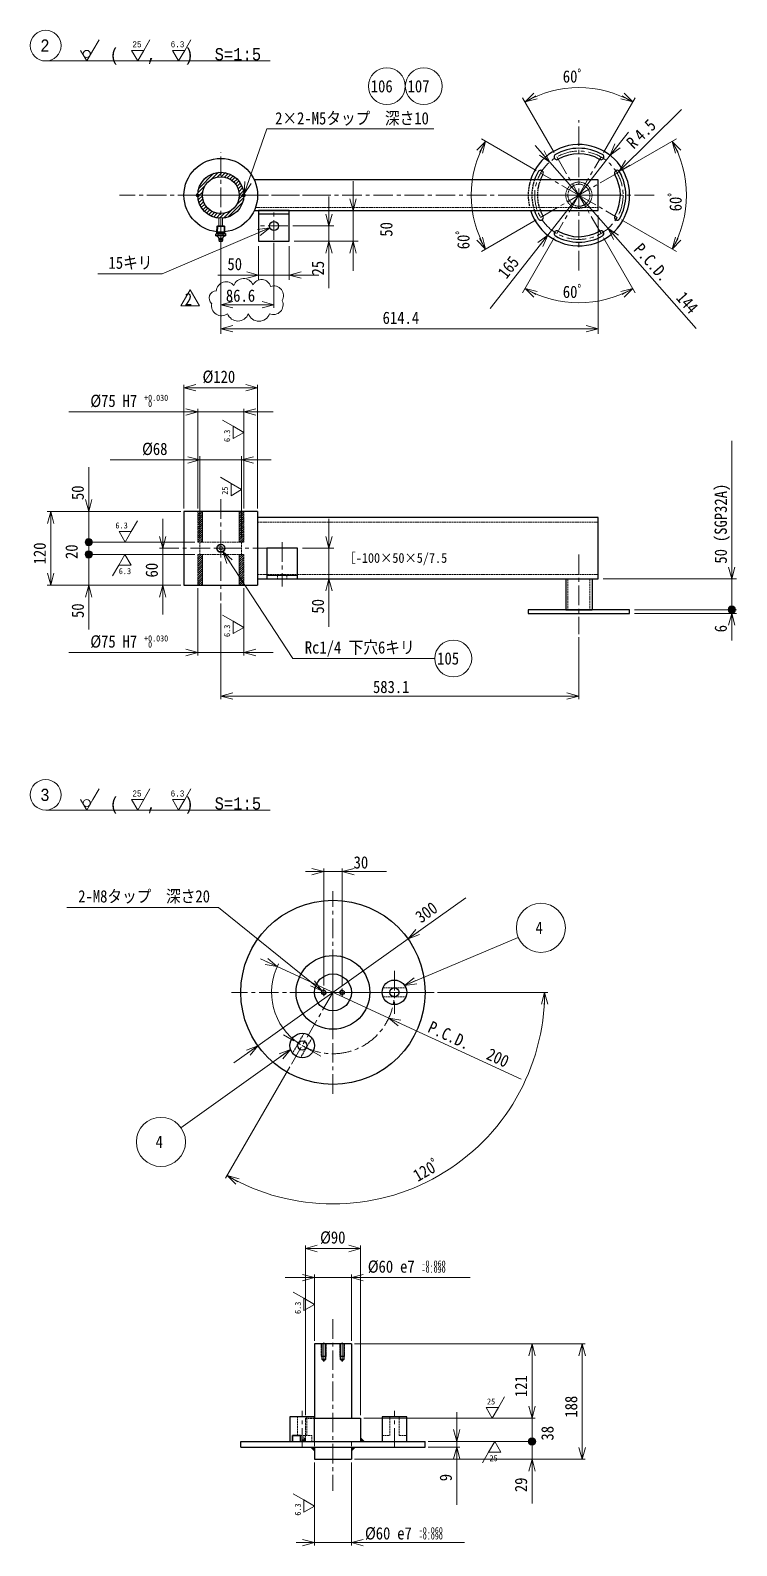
# Model space of a CAD drawing. Header units: millimetres. Extents: x 28 to 14464, y 24 to 7000.
# Drawn here: x 2061 to 3211, y 4533 to 7000 of the extents above; entities that cross this region are included whole.
import ezdxf

# ---------------------------------------------------------------- set-up
doc = ezdxf.new("R2010")
doc.units = ezdxf.units.MM
doc.linetypes.add('CENTER', pattern=[50.7, 31.8, -6.3, 6.3, -6.3])
doc.linetypes.add('DASHED', pattern=[4, 3, -1])
doc.layers.add('GR4_Layer1', color=7, linetype='Continuous')
doc.styles.add('FX_VECTOR', font='MONOTXT.SHX', dxfattribs={"bigfont": 'BIGFONT.SHX'})
doc.styles.add('ＭＳ 明朝', font='')
doc.styles.get('ＭＳ 明朝').set_extended_font_data('ＭＳ 明朝')
pattern_1 = [(-45, (0, 0), (0.58925565, 0.58925565), [])]
pattern_2 = [(45, (0, 0), (-0.58925565, 0.58925565), [])]
pattern_3 = [(45, (0, 0), (-1.76776695, 1.76776695), [])]

# ---------------------------------------------------------------- blocks, each defined once
blk = doc.blocks.new('BLKF026')
at = {"layer": 'GR4_Layer1', "color": 3, "linetype": 'Continuous', "lineweight": 25}
for p, q in [((3036.8, 6057), (2871.8, 6057)), ((2871.8, 6057), (2871.8, 6051)), ((2871.8, 6051), (3036.8, 6051)), ((3036.8, 6051), (3036.8, 6057))]:
    blk.add_line(p, q, dxfattribs=at)
blk = doc.blocks.new('BLKF027')
at = {"layer": 'GR4_Layer1', "color": 7, "linetype": 'CENTER', "lineweight": 13}
for p, q in [((2532.9, 5433.9), (2544.9, 5433.9)), ((2538.9, 5427.9), (2538.9, 5439.9))]:
    blk.add_line(p, q, dxfattribs=at)
at = {"layer": 'GR4_Layer1', "color": 3, "linetype": 'Continuous', "lineweight": 25}
blk.add_circle((2538.9, 5433.9), 3.2, dxfattribs=at)
at = {"layer": 'GR4_Layer1', "color": 7, "linetype": 'DASHED', "lineweight": 13}
blk.add_arc((2538.9, 5433.9), 4, 80, 350, dxfattribs=at)
blk = doc.blocks.new('BLKF028')
at = {"layer": 'GR4_Layer1', "color": 7, "linetype": 'CENTER', "lineweight": 13}
for p, q in [((2574.9, 5433.9), (2562.9, 5433.9)), ((2568.9, 5427.9), (2568.9, 5439.9))]:
    blk.add_line(p, q, dxfattribs=at)
at = {"layer": 'GR4_Layer1', "color": 3, "linetype": 'Continuous', "lineweight": 25}
blk.add_circle((2568.9, 5433.9), 3.2, dxfattribs=at)
at = {"layer": 'GR4_Layer1', "color": 7, "linetype": 'DASHED', "lineweight": 13}
blk.add_arc((2568.9, 5433.9), 4, 80, 350, dxfattribs=at)
blk = doc.blocks.new('BLKF029')
at = {"layer": 'GR4_Layer1', "color": 7, "linetype": 'DASHED', "lineweight": 13}
for p, q in [((2534.9, 4861.5), (2534.9, 4841.5)), ((2542.9, 4841.5), (2542.9, 4861.5)), ((2534.9, 4841.5), (2535.7, 4839.5)), ((2542.1, 4839.5), (2542.9, 4841.5))]:
    blk.add_line(p, q, dxfattribs=at)
at = {"layer": 'GR4_Layer1', "color": 3, "linetype": 'Continuous', "lineweight": 25}
for p, q in [((2535.7, 4861.5), (2535.7, 4836.5)), ((2542.1, 4836.5), (2542.1, 4861.5)), ((2534.9, 4841.5), (2542.9, 4841.5)), ((2535.7, 4836.5), (2538.9, 4834.5)), ((2535.7, 4836.5), (2542.1, 4836.5)), ((2538.9, 4834.5), (2542.1, 4836.5))]:
    blk.add_line(p, q, dxfattribs=at)
at = {"layer": 'GR4_Layer1', "color": 7, "linetype": 'CENTER', "lineweight": 13}
blk.add_line((2538.9, 4863.5), (2538.9, 4832.5), dxfattribs=at)
blk = doc.blocks.new('BLKF030')
at = {"layer": 'GR4_Layer1', "color": 7, "linetype": 'DASHED', "lineweight": 13}
for p, q in [((2564.9, 4861.5), (2564.9, 4841.5)), ((2572.9, 4841.5), (2572.9, 4861.5)), ((2564.9, 4841.5), (2565.7, 4839.5)), ((2572.1, 4839.5), (2572.9, 4841.5))]:
    blk.add_line(p, q, dxfattribs=at)
at = {"layer": 'GR4_Layer1', "color": 3, "linetype": 'Continuous', "lineweight": 25}
for p, q in [((2565.7, 4861.5), (2565.7, 4836.5)), ((2572.1, 4836.5), (2572.1, 4861.5)), ((2564.9, 4841.5), (2572.9, 4841.5)), ((2565.7, 4836.5), (2568.9, 4834.5)), ((2565.7, 4836.5), (2572.1, 4836.5)), ((2568.9, 4834.5), (2572.1, 4836.5))]:
    blk.add_line(p, q, dxfattribs=at)
at = {"layer": 'GR4_Layer1', "color": 7, "linetype": 'CENTER', "lineweight": 13}
blk.add_line((2568.9, 4863.5), (2568.9, 4832.5), dxfattribs=at)
blk = doc.blocks.new('BLKF031')
at = {"layer": 'GR4_Layer1', "color": 7, "linetype": 'CENTER', "lineweight": 13}
for p, q in [((2330, 6731.9), (2337.5, 6731.9)), ((2333.7, 6728.2), (2333.7, 6735.7))]:
    blk.add_line(p, q, dxfattribs=at)
at = {"layer": 'GR4_Layer1', "color": 3, "linetype": 'Continuous', "lineweight": 25}
blk.add_circle((2333.7, 6731.9), 2, dxfattribs=at)
at = {"layer": 'GR4_Layer1', "color": 7, "linetype": 'DASHED', "lineweight": 13}
blk.add_arc((2333.7, 6731.9), 2.5, 80, 350, dxfattribs=at)
blk = doc.blocks.new('BLKF032')
at = {"layer": 'GR4_Layer1', "color": 7, "linetype": 'CENTER', "lineweight": 13}
for p, q in [((2405, 6731.9), (2412.5, 6731.9)), ((2408.7, 6728.2), (2408.7, 6735.7))]:
    blk.add_line(p, q, dxfattribs=at)
at = {"layer": 'GR4_Layer1', "color": 3, "linetype": 'Continuous', "lineweight": 25}
blk.add_circle((2408.7, 6731.9), 2, dxfattribs=at)
at = {"layer": 'GR4_Layer1', "color": 7, "linetype": 'DASHED', "lineweight": 13}
blk.add_arc((2408.7, 6731.9), 2.5, 80, 350, dxfattribs=at)
blk = doc.blocks.new('FXTIP_ARROW_S')
at = {"color": 0, "linetype": 'Continuous', "lineweight": -2}
for q in [(-1, 0), (-0.97, 0.26), (-0.97, -0.26)]:
    blk.add_line((0, 0), q, dxfattribs=at)
blk = doc.blocks.new('BLKF055')
at = {"layer": 'GR4_Layer1', "color": 3, "linetype": 'Continuous', "lineweight": 25}
for p, q in [((2375.2, 6668.3), (2375.5, 6668.6)), ((2375.5, 6668.6), (2375.8, 6668.8)), ((2375.8, 6668.8), (2376.1, 6669)), ((2376.1, 6669), (2376.3, 6669.2)), ((2376.3, 6669.2), (2376.5, 6669.3)), ((2376.5, 6669.3), (2376.8, 6669.4)), ((2376.8, 6669.4), (2377, 6669.4)), ((2377, 6669.4), (2377.2, 6669.4)), ((2377.2, 6669.4), (2377.4, 6669.4)), ((2377.4, 6669.4), (2377.7, 6669.4)), ((2377.7, 6669.4), (2377.9, 6669.3)), ((2377.9, 6669.3), (2378.1, 6669.2)), ((2378.1, 6669.2), (2378.3, 6669.1)), ((2378.3, 6669.1), (2378.6, 6669)), ((2378.6, 6669), (2378.8, 6668.8)), ((2378.8, 6668.8), (2379.1, 6668.6)), ((2379.1, 6668.6), (2379.3, 6668.3))]:
    blk.add_line(p, q, dxfattribs=at)
blk = doc.blocks.new('BLKF056')
at = {"layer": 'GR4_Layer1', "color": 3, "linetype": 'Continuous', "lineweight": 25}
for p, q in [((2363.1, 6668.3), (2363.4, 6668.6)), ((2363.4, 6668.6), (2363.7, 6668.8)), ((2363.7, 6668.8), (2364, 6669)), ((2364, 6669), (2364.2, 6669.2)), ((2364.2, 6669.2), (2364.4, 6669.3)), ((2364.4, 6669.3), (2364.7, 6669.4)), ((2364.7, 6669.4), (2364.9, 6669.4)), ((2364.9, 6669.4), (2365.1, 6669.4)), ((2365.1, 6669.4), (2365.3, 6669.4)), ((2365.3, 6669.4), (2365.5, 6669.4)), ((2365.5, 6669.4), (2365.8, 6669.3)), ((2365.8, 6669.3), (2366, 6669.2)), ((2366, 6669.2), (2366.2, 6669.1)), ((2366.2, 6669.1), (2366.4, 6669)), ((2366.4, 6669), (2366.7, 6668.8)), ((2366.7, 6668.8), (2366.9, 6668.6)), ((2366.9, 6668.6), (2367.2, 6668.3))]:
    blk.add_line(p, q, dxfattribs=at)
blk = doc.blocks.new('BLKF057')
at = {"layer": 'GR4_Layer1', "color": 3, "linetype": 'Continuous', "lineweight": 25}
for p, q in [((2367.2, 6668.3), (2367.6, 6668.6)), ((2367.6, 6668.6), (2368.1, 6668.8)), ((2368.1, 6668.8), (2368.6, 6669)), ((2368.6, 6669), (2369.1, 6669.1)), ((2369.1, 6669.1), (2369.7, 6669.3)), ((2369.7, 6669.3), (2370.2, 6669.4)), ((2370.2, 6669.4), (2370.8, 6669.4)), ((2370.8, 6669.4), (2371.4, 6669.4)), ((2371.4, 6669.4), (2371.9, 6669.4)), ((2371.9, 6669.4), (2372.5, 6669.3)), ((2372.5, 6669.3), (2373.1, 6669.2)), ((2373.1, 6669.2), (2373.7, 6669)), ((2373.7, 6669), (2374.2, 6668.8)), ((2374.2, 6668.8), (2374.7, 6668.6)), ((2374.7, 6668.6), (2375.2, 6668.3))]:
    blk.add_line(p, q, dxfattribs=at)
blk = doc.blocks.new('BLKF058')
at = {"layer": 'GR4_Layer1', "color": 3, "linetype": 'Continuous', "lineweight": 25}
for p, q in [((2375.8, 6665.8), (2375.2, 6665.9)), ((2376.3, 6665.8), (2375.8, 6665.8)), ((2376.8, 6665.7), (2376.3, 6665.8)), ((2377.3, 6665.7), (2376.8, 6665.7)), ((2377.8, 6665.7), (2377.3, 6665.7)), ((2378.3, 6665.8), (2377.8, 6665.7)), ((2378.8, 6665.8), (2378.3, 6665.8)), ((2379.3, 6665.9), (2378.8, 6665.8))]:
    blk.add_line(p, q, dxfattribs=at)
blk = doc.blocks.new('BLKF059')
at = {"layer": 'GR4_Layer1', "color": 3, "linetype": 'Continuous', "lineweight": 25}
for p, q in [((2368.2, 6665.8), (2367.2, 6665.9)), ((2369.2, 6665.8), (2368.2, 6665.8)), ((2370.2, 6665.7), (2369.2, 6665.8)), ((2371.2, 6665.7), (2370.2, 6665.7)), ((2372.2, 6665.7), (2371.2, 6665.7)), ((2373.2, 6665.8), (2372.2, 6665.7)), ((2374.2, 6665.8), (2373.2, 6665.8)), ((2375.2, 6665.9), (2374.2, 6665.8))]:
    blk.add_line(p, q, dxfattribs=at)
blk = doc.blocks.new('BLKF060')
at = {"layer": 'GR4_Layer1', "color": 3, "linetype": 'Continuous', "lineweight": 25}
for p, q in [((2363.6, 6665.8), (2363.1, 6665.9)), ((2364.1, 6665.8), (2363.6, 6665.8)), ((2364.6, 6665.7), (2364.1, 6665.8)), ((2365.1, 6665.7), (2364.6, 6665.7)), ((2365.7, 6665.7), (2365.1, 6665.7)), ((2366.2, 6665.8), (2365.7, 6665.7)), ((2366.7, 6665.8), (2366.2, 6665.8)), ((2367.2, 6665.9), (2366.7, 6665.8))]:
    blk.add_line(p, q, dxfattribs=at)
blk = doc.blocks.new('BLKF054')
at = {"layer": 'GR4_Layer1', "color": 3, "linetype": 'Continuous', "lineweight": 25}
for p, q in [((2364.4, 6669.7), (2363.1, 6668.3)), ((2363.1, 6665.9), (2363.1, 6668.3)), ((2364.8, 6680.8), (2364.4, 6669.7)), ((2365.3, 6670.7), (2364.4, 6669.7)), ((2378, 6669.7), (2364.4, 6669.7)), ((2377.9, 6670.7), (2364.5, 6670.7)), ((2365.7, 6681.7), (2364.8, 6680.8)), ((2377.6, 6680.8), (2364.8, 6680.8)), ((2365.7, 6681.7), (2365.3, 6670.7)), ((2376.7, 6681.7), (2365.7, 6681.7)), ((2367.2, 6665.9), (2367.2, 6668.3)), ((2375.2, 6665.9), (2375.2, 6668.3)), ((2377.6, 6680.8), (2376.7, 6681.7)), ((2376.7, 6681.7), (2377.1, 6670.7)), ((2377.1, 6670.7), (2378, 6669.7)), ((2378, 6669.7), (2377.6, 6680.8)), ((2379.3, 6668.3), (2378, 6669.7)), ((2379.3, 6665.9), (2379.3, 6668.3)), ((2374.5, 6660.9), (2367.9, 6660.9)), ((2367.9, 6660.9), (2367.9, 6659.4)), ((2367.9, 6659.4), (2368.8, 6656.7)), ((2374.5, 6659.4), (2367.9, 6659.4)), ((2374.2, 6661.2), (2368.2, 6661.2)), ((2373.6, 6656.7), (2368.8, 6656.7)), ((2373.6, 6656.7), (2374.5, 6659.4)), ((2374.5, 6659.4), (2374.5, 6660.9))]:
    blk.add_line(p, q, dxfattribs=at)
at = {"layer": 'GR4_Layer1', "color": 7, "linetype": 'CENTER', "lineweight": 13}
blk.add_line((2371.2, 6655.6), (2371.2, 6682.3), dxfattribs=at)
at = {"layer": 'GR4_Layer1', "color": 3, "linetype": 'Continuous', "lineweight": 25}
for centre, radius, start, end in [((2362.5, 6659.9), 6, 11.756, 84.3449), ((2379.9, 6659.9), 6, 97.268, 168.244), ((2379.9, 6659.9), 6, 95.6563, 96.7496), ((2368.2, 6660.9), 0.3, 90, 180), ((2371.2, 6656.7), 0.4, 180, 0), ((2374.2, 6660.9), 0.3, 0, 90)]:
    blk.add_arc(centre, radius, start, end, dxfattribs=at)
for name in ['BLKF056', 'BLKF060', 'BLKF057', 'BLKF059', 'BLKF055', 'BLKF058']:
    blk.add_blockref(name, (0, 0), dxfattribs=at)
blk = doc.blocks.new('BLKF061')
at = {"layer": 'GR4_Layer1', "color": 7, "linetype": 'Continuous', "lineweight": 13}
for p, q in [((2364.8, 6681.7), (2364.5, 6671.9)), ((2377.6, 6681.7), (2364.8, 6681.7)), ((2377.9, 6671.9), (2377.6, 6681.7))]:
    blk.add_line(p, q, dxfattribs=at)
at = {"layer": 'GR4_Layer1', "color": 3, "linetype": 'Continuous', "lineweight": 25}
blk.add_line((2364.5, 6671.9), (2377.9, 6671.9), dxfattribs=at)
at = {"layer": 'GR4_Layer1', "color": 7, "linetype": 'DASHED', "lineweight": 13}
for p, q in [((2365.7, 6681.7), (2365.4, 6671.9)), ((2376.7, 6681.7), (2377, 6671.9))]:
    blk.add_line(p, q, dxfattribs=at)
at = {"layer": 'GR4_Layer1', "color": 7, "linetype": 'CENTER', "lineweight": 13}
blk.add_line((2371.2, 6684.9), (2371.2, 6668.7), dxfattribs=at)
blk = doc.blocks.new('BLKF062')
at = {"layer": 'GR4_Layer1', "color": 7, "linetype": 'CENTER', "lineweight": 13}
for p, q in [((2361.3, 6157), (2381.1, 6157)), ((2371.2, 6147.1), (2371.2, 6166.9))]:
    blk.add_line(p, q, dxfattribs=at)
at = {"layer": 'GR4_Layer1', "color": 3, "linetype": 'Continuous', "lineweight": 25}
blk.add_circle((2371.2, 6157), 6.58, dxfattribs=at)
at = {"layer": 'GR4_Layer1', "color": 7, "linetype": 'DASHED', "lineweight": 13}
blk.add_arc((2371.2, 6157), 5.72, 80, 350, dxfattribs=at)
blk = doc.blocks.new('BLKF063')
at = {"layer": 'GR4_Layer1', "color": 7, "linetype": 'CENTER', "lineweight": 13}
for p, q in [((2653.9, 5468.9), (2653.9, 5398.9)), ((2688.9, 5433.9), (2618.9, 5433.9))]:
    blk.add_line(p, q, dxfattribs=at)
at = {"layer": 'GR4_Layer1', "color": 7, "linetype": 'DASHED', "lineweight": 13}
for p, q in [((2635.4, 5441.4), (2672.5, 5441.4)), ((2635.4, 5426.4), (2672.5, 5426.4))]:
    blk.add_line(p, q, dxfattribs=at)
at = {"layer": 'GR4_Layer1', "color": 3, "linetype": 'Continuous', "lineweight": 25}
for radius in [20, 7.5]:
    blk.add_circle((2653.9, 5433.9), radius, dxfattribs=at)
blk = doc.blocks.new('BLKF065')
at = {"layer": 'GR4_Layer1', "color": 3, "linetype": 'Continuous', "lineweight": 25}
for p, q in [((2446.2, 6157), (2446.2, 6107)), ((2496.2, 6157), (2446.2, 6157)), ((2496.2, 6107), (2496.2, 6157)), ((2446.2, 6113), (2496.2, 6113)), ((2446.2, 6107), (2496.2, 6107))]:
    blk.add_line(p, q, dxfattribs=at)
blk = doc.blocks.new('BLKF064')
at = {"layer": 'GR4_Layer1', "color": 7, "linetype": 'CENTER', "lineweight": 13}
blk.add_line((2471.2, 6167), (2471.2, 6095), dxfattribs=at)
at = {"layer": 'GR4_Layer1', "color": 7, "linetype": 'DASHED', "lineweight": 13}
for p, q in [((2463.7, 6113), (2463.7, 6107)), ((2478.7, 6113), (2478.7, 6107))]:
    blk.add_line(p, q, dxfattribs=at)
at = {"layer": 'GR4_Layer1', "color": 3, "linetype": 'Continuous', "lineweight": 25}
blk.add_blockref('BLKF065', (0, 0), dxfattribs=at)
blk = doc.blocks.new('BLKF067')
at = {"layer": 'GR4_Layer1', "color": 3, "linetype": 'Continuous', "lineweight": 25}
for p, q in [((2482.8, 6706.9), (2432.8, 6706.9)), ((2432.8, 6706.9), (2432.8, 6656.9)), ((2482.8, 6700.9), (2432.8, 6700.9)), ((2482.8, 6656.9), (2482.8, 6706.9)), ((2432.8, 6656.9), (2482.8, 6656.9))]:
    blk.add_line(p, q, dxfattribs=at)
blk = doc.blocks.new('BLKF066')
at = {"layer": 'GR4_Layer1', "color": 7, "linetype": 'CENTER', "lineweight": 13}
for p, q in [((2457.8, 6659.4), (2457.8, 6704.4)), ((2480.3, 6681.9), (2435.3, 6681.9))]:
    blk.add_line(p, q, dxfattribs=at)
at = {"layer": 'GR4_Layer1', "color": 3, "linetype": 'Continuous', "lineweight": 25}
blk.add_circle((2457.8, 6681.9), 7.5, dxfattribs=at)
blk.add_blockref('BLKF067', (0, 0), dxfattribs=at)
blk = doc.blocks.new('BLKF068')
at = {"layer": 'GR4_Layer1', "color": 3, "linetype": 'Continuous', "lineweight": 25}
for p, q in [((2673.9, 4742.5), (2633.9, 4742.5)), ((2633.9, 4742.5), (2633.9, 4702.5)), ((2673.9, 4702.5), (2673.9, 4742.5)), ((2633.9, 4702.5), (2673.9, 4702.5))]:
    blk.add_line(p, q, dxfattribs=at)
at = {"layer": 'GR4_Layer1', "color": 7, "linetype": 'DASHED', "lineweight": 13}
for p, q in [((2646.4, 4712.5), (2646.4, 4742.5)), ((2661.4, 4712.5), (2661.4, 4742.5)), ((2633.9, 4712.5), (2646.4, 4712.5)), ((2661.4, 4712.5), (2673.9, 4712.5))]:
    blk.add_line(p, q, dxfattribs=at)
at = {"layer": 'GR4_Layer1', "color": 7, "linetype": 'CENTER', "lineweight": 13}
blk.add_line((2653.9, 4692.5), (2653.9, 4752.5), dxfattribs=at)
blk = doc.blocks.new('BLKF069')
at = {"layer": 'GR4_Layer1', "color": 7, "linetype": 'CENTER', "lineweight": 13}
for p, q in [((2486.4, 5317), (2553.9, 5433.9)), ((2534.2, 5329.8), (2473.6, 5364.8))]:
    blk.add_line(p, q, dxfattribs=at)
at = {"layer": 'GR4_Layer1', "color": 7, "linetype": 'DASHED', "lineweight": 13}
for p, q in [((2506.7, 5367.1), (2488.1, 5335)), ((2519.7, 5359.6), (2501.1, 5327.5))]:
    blk.add_line(p, q, dxfattribs=at)
at = {"layer": 'GR4_Layer1', "color": 3, "linetype": 'Continuous', "lineweight": 25}
for radius in [20, 7.5]:
    blk.add_circle((2503.9, 5347.3), radius, dxfattribs=at)
blk = doc.blocks.new('BLKF070')
at = {"layer": 'GR4_Layer1', "color": 3, "linetype": 'Continuous', "lineweight": 25}
for p, q in [((2523.9, 4742.5), (2483.9, 4742.5)), ((2483.9, 4742.5), (2483.9, 4702.5)), ((2523.9, 4702.5), (2523.9, 4742.5)), ((2483.9, 4702.5), (2523.9, 4702.5))]:
    blk.add_line(p, q, dxfattribs=at)
at = {"layer": 'GR4_Layer1', "color": 7, "linetype": 'DASHED', "lineweight": 13}
for p, q in [((2496.4, 4712.5), (2496.4, 4742.5)), ((2511.4, 4712.5), (2511.4, 4742.5)), ((2501.1, 4712.5), (2519.7, 4712.5)), ((2506.7, 4702.5), (2506.7, 4712.5)), ((2519.7, 4702.5), (2519.7, 4712.5))]:
    blk.add_line(p, q, dxfattribs=at)
at = {"layer": 'GR4_Layer1', "color": 7, "linetype": 'CENTER', "lineweight": 13}
blk.add_line((2503.9, 4692.5), (2503.9, 4752.5), dxfattribs=at)
at = {"layer": 'GR4_Layer1', "color": 3, "linetype": 'Continuous', "lineweight": 35}
for p, q in [((2488.1, 4712.5), (2501.1, 4712.5)), ((2488.1, 4702.5), (2488.1, 4712.5)), ((2501.1, 4702.5), (2501.1, 4712.5))]:
    blk.add_line(p, q, dxfattribs=at)
blk = doc.blocks.new('FXTIP_ARROW_E')
at = {"color": 0, "linetype": 'Continuous', "lineweight": -2}
for q in [(-1, 0), (-0.97, 0.26), (-0.97, -0.26)]:
    blk.add_line((0, 0), q, dxfattribs=at)
blk = doc.blocks.new('FXTIP_BLACKDOT_S')
at = {"color": 0, "linetype": 'Continuous', "lineweight": -2}
blk.add_line((0, 0), (-1, 0), dxfattribs=at)
blk.add_lwpolyline([(-0.15, 0, 0.3, 0.3, 1), (0.15, 0, 0.3, 0.3, 1)], format="xyseb", close=True, dxfattribs=at)
blk.add_circle((0, 0), 0.3, dxfattribs=at)
blk = doc.blocks.new('FXTIP_BLACKDOT_E')
at = {"color": 0, "linetype": 'Continuous', "lineweight": -2}
blk.add_line((0, 0), (-1, 0), dxfattribs=at)
blk.add_lwpolyline([(-0.15, 0, 0.3, 0.3, 1), (0.15, 0, 0.3, 0.3, 1)], format="xyseb", close=True, dxfattribs=at)
blk.add_circle((0, 0), 0.3, dxfattribs=at)
blk = doc.blocks.new('BLKF071')
at = {"layer": 'GR4_Layer1', "color": 3, "linetype": 'Continuous', "lineweight": 25}
for centre, radius, start, end in [((3016.7, 6768), 4.5, 26.7941, 212.833), ((2954.3, 6731.9), 67.5, 330, 29.8113), ((2954.3, 6731.9), 76.5, 330, 30), ((3016.7, 6695.9), 4.5, 150, 330)]:
    blk.add_arc(centre, radius, start, end, dxfattribs=at)
blk = doc.blocks.new('BLKF072')
at = {"layer": 'GR4_Layer1', "color": 3, "linetype": 'Continuous', "lineweight": 25}
for centre, radius, start, end in [((2918.3, 6794.3), 4.5, 116.7941, 302.833), ((2954.3, 6731.9), 76.5, 60, 120), ((2954.3, 6731.9), 67.5, 60, 119.8113), ((2990.4, 6794.3), 4.5, 240, 60)]:
    blk.add_arc(centre, radius, start, end, dxfattribs=at)
blk = doc.blocks.new('BLKF073')
at = {"layer": 'GR4_Layer1', "color": 3, "linetype": 'Continuous', "lineweight": 25}
for centre, radius, start, end in [((2954.3, 6731.9), 76.5, 150, 160.9313), ((2892, 6768), 4.5, 327.167, 153.2059), ((2954.3, 6731.9), 67.5, 150.1887, 158.2692), ((2954.3, 6731.9), 76.5, 199.0687, 210), ((2892, 6695.9), 4.5, 210, 30), ((2954.3, 6731.9), 67.5, 201.7308, 210)]:
    blk.add_arc(centre, radius, start, end, dxfattribs=at)
at = {"layer": 'GR4_Layer1', "color": 7, "linetype": 'DASHED', "lineweight": 25}
for radius, start, end in [(76.5, 160.9313, 199.0687), (67.5, 158.2692, 201.7308)]:
    blk.add_arc((2954.3, 6731.9), radius, start, end, dxfattribs=at)
blk = doc.blocks.new('BLKF074')
at = {"layer": 'GR4_Layer1', "color": 3, "linetype": 'Continuous', "lineweight": 25}
for centre, radius, start, end in [((2918.3, 6669.6), 4.5, 57.167, 243.2059), ((2954.3, 6731.9), 76.5, 240, 300), ((2954.3, 6731.9), 67.5, 240.1887, 300), ((2990.4, 6669.6), 4.5, 300, 120)]:
    blk.add_arc(centre, radius, start, end, dxfattribs=at)
blk = doc.blocks.new('BLKF108')
at = {"layer": 'GR4_Layer1', "color": 7, "linetype": 'Continuous', "lineweight": 13}
for centre, radius, start, end in [((2379.9, 6575.1), 16, 37.0068, 176.9749), ((2408.4, 6579.7), 16.6, 22.463, 162.4311), ((2437.5, 6579.5), 15.2, 14.6767, 154.6448), ((2363.8, 6564.5), 11.5, 89.7911, 229.7592), ((2457.5, 6568.4), 15.9, 329.2336, 109.2016), ((2372.4, 6552), 16.4, 167.0129, 306.9809), ((2457, 6553.3), 15.7, 246.1107, 26.0787), ((2399.2, 6545.1), 18, 200.016, 339.984), ((2433.4, 6545.2), 18.4, 200.016, 339.984)]:
    blk.add_arc(centre, radius, start, end, dxfattribs=at)

msp = doc.modelspace()

# ---------------------------------------------------------------- hatches: boundary and pattern name
at = {"layer": 'GR4_Layer1', "linetype": 'Continuous', "lineweight": 13}
h = msp.add_hatch(dxfattribs=at)
h.set_pattern_fill('_USER', scale=4.166667, angle=45, style=0, pattern_type=0)
h.set_pattern_definition([(45, (0, 0), (-2.9462783, 2.9462783), [])])
edge = h.paths.add_edge_path()
edge.add_arc((2371.2, 6731.9), 37.5, 0, 360)
edge = h.paths.add_edge_path()
edge.add_arc((2371.2, 6731.9), 30, 0, 360)
h = msp.add_hatch(dxfattribs=at)
h.set_pattern_fill('_USER', scale=2.5, angle=45, style=0, pattern_type=0)
h.set_pattern_definition(pattern_3)
h.paths.add_polyline_path([(2333.7, 6217), (2333.7, 6167), (2341.2, 6167), (2341.2, 6217)])
h = msp.add_hatch(dxfattribs=at)
h.set_pattern_fill('_USER', scale=2.5, angle=45, style=0, pattern_type=0)
h.set_pattern_definition(pattern_3)
h.paths.add_polyline_path([(2408.7, 6217), (2408.7, 6167), (2401.2, 6167), (2401.2, 6217)])
h = msp.add_hatch(dxfattribs=at)
h.set_pattern_fill('_USER', scale=2.5, angle=45, style=0, pattern_type=0)
h.set_pattern_definition(pattern_3)
h.paths.add_polyline_path([(2333.7, 6097), (2333.7, 6147), (2341.2, 6147), (2341.2, 6097)])
h = msp.add_hatch(dxfattribs=at)
h.set_pattern_fill('_USER', scale=2.5, angle=45, style=0, pattern_type=0)
h.set_pattern_definition(pattern_3)
h.paths.add_polyline_path([(2408.7, 6097), (2408.7, 6147), (2401.2, 6147), (2401.2, 6097)])
at = {"layer": 'GR4_Layer1', "linetype": 'Continuous', "lineweight": 20}
h = msp.add_hatch(dxfattribs=at)
h.set_pattern_fill('_USER', color=6, scale=0.833333, angle=45, style=0, pattern_type=0)
h.set_pattern_definition(pattern_2)
h.paths.add_polyline_path([(2508.9, 4708.5), (2502.9, 4702.5), (2508.9, 4702.5)])
h = msp.add_hatch(dxfattribs=at)
h.set_pattern_fill('_USER', color=6, scale=0.833333, angle=-45, style=0, pattern_type=0)
h.set_pattern_definition(pattern_1)
h.paths.add_polyline_path([(2523.9, 4693.5), (2523.9, 4687.5), (2517.9, 4693.5)])
h = msp.add_hatch(dxfattribs=at)
h.set_pattern_fill('_USER', color=6, scale=0.833333, angle=-45, style=0, pattern_type=0)
h.set_pattern_definition(pattern_1)
h.paths.add_polyline_path([(2583.9, 4693.5), (2583.9, 4687.5), (2589.9, 4693.5)])
h = msp.add_hatch(dxfattribs=at)
h.set_pattern_fill('_USER', color=6, scale=0.833333, angle=45, style=0, pattern_type=0)
h.set_pattern_definition(pattern_2)
h.paths.add_polyline_path([(2598.9, 4708.5), (2604.9, 4702.5), (2598.9, 4702.5)])

# ---------------------------------------------------------------- linework, layer by layer
at = {"layer": 'GR4_Layer1', "color": 7, "linetype": 'Continuous', "lineweight": 13}
for p, q in [((2163, 6967.8), (2173, 6985.1)), ((2245.9, 6967.8), (2255.9, 6985.1)), ((2312.5, 6967.8), (2322.5, 6985.1)), ((2143, 6967.8), (2153, 6950.5)), ((2153, 6950.5), (2163, 6967.8)), ((2225.9, 6967.8), (2235.9, 6950.5)), ((2225.9, 6967.8), (2245.9, 6967.8)), ((2235.9, 6950.5), (2245.9, 6967.8)), ((2292.5, 6967.8), (2302.5, 6950.5)), ((2292.5, 6967.8), (2312.5, 6967.8)), ((2302.5, 6950.5), (2312.5, 6967.8)), ((2086.1, 6950.5), (2451.4, 6950.5)), ((2914.3, 6801.3), (2862.7, 6890.7)), ((2994.4, 6801.3), (3046, 6890.7)), ((3019.9, 6771.1), (3121.2, 6871.5)), ((2409.1, 6734.4), (2446.1, 6839.9)), ((2446.1, 6839.9), (2718.3, 6839.9)), ((2885, 6772), (2795.6, 6823.6)), ((2906.8, 6786), (2883, 6813)), ((3005.2, 6796.9), (3034.9, 6834.7)), ((3023.7, 6772), (3113.1, 6823.6)), ((2903.5, 6667), (3005.2, 6796.9)), ((3001.9, 6677.9), (2906.8, 6786)), ((3019.9, 6771.1), (3016.7, 6768)), ((2586.7, 6706.9), (2586.7, 6754.9)), ((2547.3, 6681.9), (2547.3, 6729.9)), ((2368.2, 6694.6), (2368.2, 6681.7)), ((2374.2, 6694.6), (2374.2, 6681.7)), ((2586.7, 6656.9), (2586.7, 6706.9)), ((2885, 6691.9), (2795.6, 6640.3)), ((2985.6, 6698.9), (2985.6, 6506.4)), ((3023.7, 6691.9), (3113.1, 6640.3)), ((2450.9, 6679), (2275.6, 6604.1)), ((2488.3, 6681.9), (2555.3, 6681.9)), ((2547.3, 6656.9), (2547.3, 6681.9)), ((2903.5, 6667), (2809.9, 6547.6)), ((2914.3, 6662.6), (2862.7, 6573.2)), ((2994.4, 6662.6), (3046, 6573.2)), ((3001.9, 6677.9), (3145.2, 6515.1)), ((2371.2, 6656.9), (2371.2, 6548.5)), ((2371.2, 6653.9), (2371.2, 6506.4)), ((2432.8, 6648.9), (2432.8, 6593.9)), ((2457.8, 6654.4), (2457.8, 6548.5)), ((2482.8, 6648.9), (2482.8, 6593.9)), ((2490.8, 6656.9), (2555.3, 6656.9)), ((2490.8, 6656.9), (2594.7, 6656.9)), ((2547.3, 6580.4), (2547.3, 6656.9)), ((2586.7, 6608.9), (2586.7, 6656.9)), ((2275.6, 6604.1), (2171.1, 6604.1)), ((2366.3, 6601.9), (2432.8, 6601.9)), ((2432.8, 6601.9), (2482.8, 6601.9)), ((2482.8, 6601.9), (2530.8, 6601.9)), ((2321.4, 6577.6), (2306.4, 6551.7)), ((2336.4, 6551.7), (2321.4, 6577.6)), ((2306.4, 6551.7), (2336.4, 6551.7)), ((2371.2, 6553.5), (2457.8, 6553.5)), ((2371.2, 6514.4), (2985.6, 6514.4)), ((2311.2, 6222), (2311.2, 6423.4)), ((2311.2, 6418.4), (2431.2, 6418.4)), ((2431.2, 6222), (2431.2, 6423.4)), ((2123.9, 6379.1), (2333.7, 6379.1)), ((2333.7, 6222), (2333.7, 6384.1)), ((2333.7, 6379.1), (2408.7, 6379.1)), ((2408.7, 6222), (2408.7, 6384.1)), ((2408.7, 6379.1), (2456.7, 6379.1)), ((2391.4, 6355.8), (2374.1, 6365.8)), ((2408.7, 6345.8), (2391.4, 6355.8)), ((2391.4, 6335.8), (2391.4, 6355.8)), ((2391.4, 6335.8), (2408.7, 6345.8)), ((3203.2, 6107), (3203.2, 6332.1)), ((2190.9, 6300.9), (2337.2, 6300.9)), ((2337.2, 6173), (2337.2, 6306.9)), ((2337.2, 6300.9), (2405.2, 6300.9)), ((2405.2, 6173), (2405.2, 6306.9)), ((2405.2, 6300.9), (2453.2, 6300.9)), ((2156.2, 6217), (2156.2, 6289)), ((2387.9, 6262.6), (2370.6, 6272.6)), ((2405.2, 6252.6), (2387.9, 6262.6)), ((2387.9, 6242.6), (2387.9, 6262.6)), ((2387.9, 6242.6), (2405.2, 6252.6)), ((2305.2, 6217), (2088.3, 6217)), ((2094.3, 6097), (2094.3, 6217)), ((2306.2, 6217), (2151.2, 6217)), ((2156.2, 6167), (2156.2, 6217)), ((2225.5, 6184.3), (2235.5, 6201.6)), ((2276.7, 6157), (2276.7, 6205)), ((2341.2, 6217), (2341.2, 6167)), ((2401.2, 6217), (2401.2, 6167)), ((2547.3, 6157), (2547.3, 6205)), ((2205.5, 6184.3), (2215.5, 6167)), ((2205.5, 6184.3), (2225.5, 6184.3)), ((2215.5, 6167), (2225.5, 6184.3)), ((2328.7, 6167), (2151.2, 6167)), ((2328.7, 6147), (2151.2, 6147)), ((2156.2, 6147), (2156.2, 6167)), ((2156.2, 6097), (2156.2, 6147)), ((2215.1, 6147), (2205.1, 6129.7)), ((2225.1, 6129.7), (2215.1, 6147)), ((2276.2, 6157), (2281.7, 6157)), ((2276.7, 6097), (2276.7, 6157)), ((2341.2, 6147), (2341.2, 6097)), ((2374.8, 6151.5), (2488.7, 5977.6)), ((2401.2, 6147), (2401.2, 6097)), ((2504.2, 6157), (2555.3, 6157)), ((2547.3, 6107), (2547.3, 6157)), ((2205.1, 6129.7), (2195.1, 6112.4)), ((2225.1, 6129.7), (2205.1, 6129.7)), ((2305.2, 6097), (2088.3, 6097)), ((2306.2, 6097), (2151.2, 6097)), ((2156.2, 6025), (2156.2, 6097)), ((2306.2, 6097), (2271.7, 6097)), ((2276.7, 6049), (2276.7, 6097)), ((2504.2, 6107), (2555.3, 6107)), ((2547.3, 6029.2), (2547.3, 6107)), ((2993.6, 6107), (3211.2, 6107)), ((3203.2, 6057), (3203.2, 6107)), ((2333.7, 6092), (2333.7, 5982.3)), ((2408.7, 6092), (2408.7, 5982.3)), ((2371.2, 6067), (2371.2, 5911.3)), ((2391.4, 6038.2), (2374.1, 6048.2)), ((3044.8, 6057), (3211.2, 6057)), ((3044.8, 6051), (3211.2, 6051)), ((3203.2, 6051), (3203.2, 6057)), ((3203.2, 6007), (3203.2, 6051)), ((2408.7, 6028.2), (2391.4, 6038.2)), ((2391.4, 6018.2), (2391.4, 6038.2)), ((2391.4, 6018.2), (2408.7, 6028.2)), ((2954.3, 6012), (2954.3, 5911.3)), ((2123.9, 5987.3), (2333.7, 5987.3)), ((2333.7, 5987.3), (2408.7, 5987.3)), ((2408.7, 5987.3), (2456.7, 5987.3)), ((2488.7, 5977.6), (2719.8, 5977.6)), ((2371.2, 5916.3), (2954.3, 5916.3)), ((2163, 5747.8), (2173, 5765.1)), ((2245.9, 5747.8), (2255.9, 5765.1)), ((2312.5, 5747.8), (2322.5, 5765.1)), ((2086.1, 5730.5), (2451.4, 5730.5)), ((2143, 5747.8), (2153, 5730.5)), ((2153, 5730.5), (2163, 5747.8)), ((2225.9, 5747.8), (2235.9, 5730.5)), ((2225.9, 5747.8), (2245.9, 5747.8)), ((2235.9, 5730.5), (2245.9, 5747.8)), ((2292.5, 5747.8), (2302.5, 5730.5)), ((2292.5, 5747.8), (2312.5, 5747.8)), ((2302.5, 5730.5), (2312.5, 5747.8)), ((2508.9, 5630.5), (2538.9, 5630.5)), ((2538.9, 5444.9), (2538.9, 5635.5)), ((2538.9, 5630.5), (2568.9, 5630.5)), ((2568.9, 5444.9), (2568.9, 5635.5)), ((2568.9, 5630.5), (2641.2, 5630.5)), ((2676.1, 5520.9), (2770.4, 5588)), ((2367.3, 5572.3), (2120.7, 5572.3)), ((2535.8, 5436.4), (2367.3, 5572.3)), ((2676.1, 5520.9), (2431.7, 5347)), ((2670.5, 5445.2), (2855.6, 5523.4)), ((2463.1, 5475.9), (2435.9, 5488.4)), ((2644.7, 5392), (2463.1, 5475.9)), ((2723.9, 5433.9), (2903.5, 5433.9)), ((2644.7, 5392), (2860.1, 5292.6)), ((2484.9, 5341.1), (2306.4, 5213.5)), ((2431.7, 5347), (2392.6, 5319.1)), ((2483.9, 5312.7), (2379.1, 5131.2)), ((2508.9, 4745.5), (2508.9, 5021.8)), ((2508.9, 5016.8), (2598.9, 5016.8)), ((2598.9, 4745.5), (2598.9, 5021.8)), ((2475.9, 4969.4), (2523.9, 4969.4)), ((2523.9, 4866.5), (2523.9, 4974.4)), ((2523.9, 4969.4), (2583.9, 4969.4)), ((2583.9, 4866.5), (2583.9, 4974.4)), ((2583.9, 4969.4), (2777.3, 4969.4)), ((2506.6, 4935.8), (2489.3, 4945.8)), ((2523.9, 4925.8), (2506.6, 4935.8)), ((2506.6, 4915.8), (2506.6, 4935.8)), ((2506.6, 4915.8), (2523.9, 4925.8)), ((2588.9, 4861.5), (2883, 4861.5)), ((2588.9, 4861.5), (2964.6, 4861.5)), ((2878, 4740.5), (2878, 4861.5)), ((2959.6, 4673.5), (2959.6, 4861.5)), ((2823.2, 4757.8), (2833.2, 4775.1)), ((2603.9, 4740.5), (2883, 4740.5)), ((2755.5, 4702.5), (2755.5, 4750.5)), ((2803.2, 4757.8), (2813.2, 4740.5)), ((2803.2, 4757.8), (2823.2, 4757.8)), ((2813.2, 4740.5), (2823.2, 4757.8)), ((2878, 4702.5), (2878, 4740.5)), ((2708.9, 4702.5), (2883, 4702.5)), ((2708.9, 4702.5), (2760.5, 4702.5)), ((2708.9, 4693.5), (2760.5, 4693.5)), ((2755.5, 4693.5), (2755.5, 4702.5)), ((2755.5, 4599.6), (2755.5, 4693.5)), ((2817.3, 4702.5), (2807.3, 4685.2)), ((2827.3, 4685.2), (2817.3, 4702.5)), ((2878, 4673.5), (2878, 4702.5)), ((2523.9, 4668.5), (2523.9, 4533)), ((2583.9, 4668.5), (2583.9, 4533)), ((2588.9, 4673.5), (2883, 4673.5)), ((2588.9, 4673.5), (2964.6, 4673.5)), ((2807.3, 4685.2), (2797.3, 4667.9)), ((2827.3, 4685.2), (2807.3, 4685.2)), ((2878, 4601.5), (2878, 4673.5)), ((2506.6, 4607.4), (2489.3, 4617.4)), ((2523.9, 4597.4), (2506.6, 4607.4)), ((2506.6, 4587.4), (2506.6, 4607.4)), ((2506.6, 4587.4), (2523.9, 4597.4)), ((2493.9, 4538), (2523.9, 4538)), ((2523.9, 4538), (2583.9, 4538)), ((2583.9, 4538), (2768.2, 4538))]:
    msp.add_line(p, q, dxfattribs=at)
at = {"layer": 'GR4_Layer1', "color": 7, "linetype": 'CENTER', "lineweight": 13}
for p, q in [((2954.3, 6609.4), (2954.3, 6854.4)), ((2371.2, 6661.9), (2371.2, 6801.9)), ((2918.3, 6794.3), (2954.3, 6731.9)), ((2954.3, 6731.9), (2990.4, 6794.3)), ((2954.3, 6731.9), (2892, 6768)), ((3016.7, 6768), (2954.3, 6731.9)), ((2536.2, 6731.9), (2206.2, 6731.9)), ((2441.2, 6731.9), (2301.2, 6731.9)), ((2315.6, 6731.9), (2995.6, 6731.9)), ((3076.8, 6731.9), (2831.8, 6731.9)), ((2892, 6695.9), (2954.3, 6731.9)), ((2954.3, 6731.9), (2918.3, 6669.6)), ((2954.3, 6731.9), (3016.7, 6695.9)), ((2990.4, 6669.6), (2954.3, 6731.9)), ((2371.2, 6237), (2371.2, 6072)), ((2271.2, 6157), (2471.2, 6157)), ((2954.3, 6147), (2954.3, 6017)), ((2553.9, 5268.9), (2553.9, 5598.9)), ((2553.9, 5363.9), (2553.9, 5503.9)), ((2718.9, 5433.9), (2388.9, 5433.9)), ((2623.9, 5433.9), (2483.9, 5433.9)), ((2553.9, 4901.5), (2553.9, 4622.1))]:
    msp.add_line(p, q, dxfattribs=at)
at = {"layer": 'GR4_Layer1', "color": 3, "linetype": 'Continuous', "lineweight": 25}
for p, q in [((2985.6, 6756.9), (2425.7, 6756.9)), ((2985.6, 6706.9), (2985.6, 6756.9)), ((2425.7, 6706.9), (2985.6, 6706.9)), ((2431.2, 6217), (2311.2, 6217)), ((2311.2, 6217), (2311.2, 6097)), ((2431.2, 6217), (2431.2, 6097)), ((2985.6, 6207), (2431.2, 6207)), ((2985.6, 6107), (2985.6, 6207)), ((2311.2, 6097), (2431.2, 6097)), ((2431.2, 6107), (2985.6, 6107)), ((2933, 6107), (2933, 6057)), ((2975.7, 6107), (2975.7, 6057)), ((2933, 6057), (2975.7, 6057)), ((2523.9, 4861.5), (2523.9, 4740.5)), ((2583.9, 4861.5), (2523.9, 4861.5)), ((2583.9, 4861.5), (2583.9, 4740.5)), ((2523.9, 4740.5), (2598.9, 4740.5)), ((2598.9, 4740.5), (2598.9, 4702.5)), ((2403.9, 4702.5), (2703.9, 4702.5)), ((2403.9, 4693.5), (2403.9, 4702.5)), ((2403.9, 4693.5), (2703.9, 4693.5)), ((2523.9, 4693.5), (2523.9, 4673.5)), ((2583.9, 4693.5), (2583.9, 4673.5)), ((2703.9, 4693.5), (2703.9, 4702.5)), ((2523.9, 4673.5), (2583.9, 4673.5))]:
    msp.add_line(p, q, dxfattribs=at)
at = {"layer": 'GR4_Layer1', "color": 7, "linetype": 'DASHED', "lineweight": 13}
for p, q in [((2427.8, 6711.9), (2985.6, 6711.9)), ((2333.7, 6217), (2333.7, 6167)), ((2408.7, 6217), (2408.7, 6167)), ((2431.2, 6199.5), (2985.6, 6199.5)), ((2333.7, 6167), (2341.2, 6167)), ((2333.7, 6147), (2341.2, 6147)), ((2333.7, 6147), (2333.7, 6097)), ((2337.2, 6147), (2337.2, 6167)), ((2341.2, 6167), (2401.2, 6167)), ((2341.2, 6147), (2401.2, 6147)), ((2401.2, 6167), (2408.7, 6167)), ((2401.2, 6147), (2408.7, 6147)), ((2405.2, 6147), (2405.2, 6167)), ((2408.7, 6147), (2408.7, 6097)), ((2431.2, 6114.5), (2985.6, 6114.5)), ((2936.5, 6107), (2936.5, 6057)), ((2972.2, 6107), (2972.2, 6057)), ((2508.9, 4740.5), (2508.9, 4702.5)), ((2523.9, 4702.5), (2523.9, 4693.5)), ((2583.9, 4702.5), (2583.9, 4693.5))]:
    msp.add_line(p, q, dxfattribs=at)
at = {"layer": 'GR4_Layer1', "color": 7, "linetype": 'DASHED', "lineweight": 25}
msp.add_line((2508.9, 4740.5), (2523.9, 4740.5), dxfattribs=at)
at = {"layer": 'GR4_Layer1', "color": 6, "linetype": 'Continuous', "lineweight": 20}
for p, q in [((2508.9, 4708.5), (2502.9, 4702.5)), ((2523.9, 4687.5), (2517.9, 4693.5)), ((2583.9, 4687.5), (2589.9, 4693.5)), ((2598.9, 4708.5), (2604.9, 4702.5))]:
    msp.add_line(p, q, dxfattribs=at)
at = {"layer": 'GR4_Layer1', "color": 7, "linetype": 'Continuous', "lineweight": 13}
for centre, radius in [((2086.1, 6975.5), 25), ((2153, 6962), 5.77), ((2641.7, 6909.4), 30), ((2701.7, 6909.4), 30), ((2371.2, 6157), 3), ((2749.8, 5977.6), 30), ((2086.1, 5755.5), 25), ((2153, 5742), 5.77), ((2892.5, 5539), 40), ((2273.8, 5190.3), 40)]:
    msp.add_circle(centre, radius, dxfattribs=at)
at = {"layer": 'GR4_Layer1', "color": 3, "linetype": 'Continuous', "lineweight": 25}
for centre, radius in [((2371.2, 6731.9), 60), ((2371.2, 6731.9), 37.5), ((2371.2, 6731.9), 30), ((2553.9, 5433.9), 150), ((2553.9, 5433.9), 60), ((2553.9, 5433.9), 30)]:
    msp.add_circle(centre, radius, dxfattribs=at)
at = {"layer": 'GR4_Layer1', "color": 7, "linetype": 'CENTER', "lineweight": 13}
msp.add_circle((2954.3, 6731.9), 72, dxfattribs=at)
at = {"layer": 'GR4_Layer1', "color": 7, "linetype": 'DASHED', "lineweight": 13}
for radius in [21.4, 17.9]:
    msp.add_circle((2954.3, 6731.9), radius, dxfattribs=at)
at = {"layer": 'GR4_Layer1', "color": 7, "linetype": 'Continuous', "lineweight": 13}
for centre, radius, start, end in [((2954.3, 6731.9), 175.3, 60, 120), ((2954.3, 6731.9), 175.3, 150, 210), ((2954.3, 6731.9), 175.3, 330, 30), ((2954.3, 6731.9), 175.3, 240, 300), ((2553.9, 5433.9), 100, 152.3516, 237.1352), ((2553.9, 5433.9), 344.6, 240, 0)]:
    msp.add_arc(centre, radius, start, end, dxfattribs=at)
at = {"layer": 'GR4_Layer1', "color": 3, "linetype": 'Continuous', "lineweight": 25}
msp.add_arc((2954.3, 6731.9), 82.5, 197.6397, 162.3603, dxfattribs=at)
at = {"layer": 'GR4_Layer1', "color": 7, "linetype": 'DASHED', "lineweight": 25}
msp.add_arc((2954.3, 6731.9), 82.5, 162.3603, 192.0607, dxfattribs=at)
at = {"layer": 'GR4_Layer1', "color": 7, "linetype": 'CENTER', "lineweight": 13}
msp.add_arc((2553.9, 5433.9), 100, 240, 0, dxfattribs=at)

# ---------------------------------------------------------------- block references
at = {"layer": 'GR4_Layer1', "color": 7, "linetype": 'Continuous', "lineweight": 13, "xscale": 20, "yscale": 20}
for name, p, rotation in [('FXTIP_ARROW_S', (2866.7, 6883.8), 209.9999999995432), ('FXTIP_ARROW_E', (3042, 6883.8), 329.9999999997879), ('FXTIP_ARROW_E', (2802.5, 6819.6), 59.99999999978788), ('FXTIP_ARROW_S', (3005.2, 6796.9), 231.908862496239), ('FXTIP_ARROW_S', (3106.2, 6819.6), 119.9999999995431), ('FXTIP_ARROW_S', (2906.8, 6786), 311.3576333018232), ('FXTIP_ARROW_S', (3019.9, 6771.1), 224.7491109263242), ('FXTIP_ARROW_S', (2409.1, 6734.4), 250.6782453673366), ('FXTIP_ARROW_S', (2586.7, 6706.9), 270), ('FXTIP_ARROW_S', (2547.3, 6681.9), 270), ('FXTIP_ARROW_S', (2450.9, 6679), 23.1429577616064), ('FXTIP_ARROW_S', (2802.5, 6644.3), 299.9999999995431), ('FXTIP_ARROW_S', (2903.5, 6667), 51.90886249623843), ('FXTIP_ARROW_S', (3001.9, 6677.9), 131.3576333018237), ('FXTIP_ARROW_E', (3106.2, 6644.3), 239.9999999997879), ('FXTIP_ARROW_E', (2547.3, 6656.9), 90), ('FXTIP_ARROW_E', (2586.7, 6656.9), 90), ('FXTIP_ARROW_E', (2432.8, 6601.9), 360), ('FXTIP_ARROW_S', (2482.8, 6601.9), 180), ('FXTIP_ARROW_E', (2866.7, 6580.1), 149.9999999997878), ('FXTIP_ARROW_S', (3042, 6580.1), 29.99999999954319), ('FXTIP_ARROW_S', (2371.2, 6553.5), 180), ('FXTIP_ARROW_E', (2457.8, 6553.5), 360), ('FXTIP_ARROW_S', (2371.2, 6514.4), 180), ('FXTIP_ARROW_E', (2985.6, 6514.4), 360), ('FXTIP_ARROW_S', (2311.2, 6418.4), 180), ('FXTIP_ARROW_E', (2431.2, 6418.4), 360), ('FXTIP_ARROW_E', (2333.7, 6379.1), 360), ('FXTIP_ARROW_S', (2408.7, 6379.1), 180), ('FXTIP_ARROW_E', (2337.2, 6300.9), 360), ('FXTIP_ARROW_S', (2405.2, 6300.9), 180), ('FXTIP_ARROW_S', (2156.2, 6217), 270), ('FXTIP_ARROW_E', (2094.3, 6217), 90), ('FXTIP_BLACKDOT_S', (2156.2, 6167), 270), ('FXTIP_ARROW_S', (2276.7, 6157), 270), ('FXTIP_ARROW_S', (2547.3, 6157), 270), ('FXTIP_BLACKDOT_S', (2156.2, 6147), 270), ('FXTIP_ARROW_S', (2374.8, 6151.5), 123.2175707011814), ('FXTIP_ARROW_S', (3203.2, 6107), 270), ('FXTIP_ARROW_S', (2094.3, 6097), 270), ('FXTIP_ARROW_E', (2156.2, 6097), 90), ('FXTIP_ARROW_E', (2276.7, 6097), 90), ('FXTIP_ARROW_E', (2547.3, 6107), 90), ('FXTIP_BLACKDOT_E', (3203.2, 6057), 90), ('FXTIP_ARROW_E', (3203.2, 6051), 90), ('FXTIP_ARROW_E', (2333.7, 5987.3), 360), ('FXTIP_ARROW_S', (2408.7, 5987.3), 180), ('FXTIP_ARROW_S', (2371.2, 5916.3), 180), ('FXTIP_ARROW_E', (2954.3, 5916.3), 360), ('FXTIP_ARROW_E', (2538.9, 5630.5), 360), ('FXTIP_ARROW_S', (2568.9, 5630.5), 180), ('FXTIP_ARROW_S', (2676.1, 5520.9), 215.4400619733659), ('FXTIP_ARROW_S', (2463.1, 5475.9), 335.216431195611), ('FXTIP_ARROW_S', (2670.5, 5445.2), 202.9100519810563), ('FXTIP_ARROW_S', (2535.8, 5436.4), 321.1196916017473), ('FXTIP_ARROW_S', (2898.5, 5433.9), 90), ('FXTIP_ARROW_S', (2644.7, 5392), 155.2164311956106), ('FXTIP_ARROW_S', (2431.7, 5347), 35.44006197336586), ('FXTIP_ARROW_S', (2484.9, 5341.1), 35.54935810410999), ('FXTIP_ARROW_E', (2381.6, 5135.5), 150.0000000000026), ('FXTIP_ARROW_S', (2508.9, 5016.8), 180), ('FXTIP_ARROW_E', (2598.9, 5016.8), 360), ('FXTIP_ARROW_E', (2523.9, 4969.4), 360), ('FXTIP_ARROW_S', (2583.9, 4969.4), 180), ('FXTIP_ARROW_E', (2878, 4861.5), 90), ('FXTIP_ARROW_E', (2959.6, 4861.5), 90), ('FXTIP_ARROW_S', (2878, 4740.5), 270), ('FXTIP_ARROW_S', (2755.5, 4702.5), 270), ('FXTIP_BLACKDOT_S', (2878, 4702.5), 270), ('FXTIP_ARROW_E', (2755.5, 4693.5), 90), ('FXTIP_ARROW_S', (2959.6, 4673.5), 270), ('FXTIP_ARROW_E', (2878, 4673.5), 90), ('FXTIP_ARROW_E', (2523.9, 4538), 360), ('FXTIP_ARROW_S', (2583.9, 4538), 180)]:
    msp.add_blockref(name, p, dxfattribs=dict(at, rotation=rotation))
at = {"layer": 'GR4_Layer1', "color": 3, "linetype": 'Continuous', "lineweight": 25}
for name in ['BLKF072', 'BLKF073', 'BLKF071', 'BLKF054', 'BLKF074', 'BLKF026', 'BLKF029', 'BLKF030']:
    msp.add_blockref(name, (0, 0), dxfattribs=at)
at = {"layer": 'GR4_Layer1', "color": 7, "linetype": 'CENTER', "lineweight": 13}
for name in ['BLKF031', 'BLKF032', 'BLKF062', 'BLKF027', 'BLKF028']:
    msp.add_blockref(name, (0, 0), dxfattribs=at)
at = {"layer": 'GR4_Layer1', "color": 3, "linetype": 'CENTER', "lineweight": 25}
msp.add_blockref('BLKF066', (0, 0), dxfattribs=at)
at = {"layer": 'GR4_Layer1', "color": 7, "linetype": 'Continuous', "lineweight": 13}
for name in ['BLKF061', 'BLKF108']:
    msp.add_blockref(name, (0, 0), dxfattribs=at)
at = {"layer": 'GR4_Layer1', "color": 7, "linetype": 'DASHED', "lineweight": 13}
for name in ['BLKF064', 'BLKF063', 'BLKF069', 'BLKF068']:
    msp.add_blockref(name, (0, 0), dxfattribs=at)
at = {"layer": 'GR4_Layer1', "color": 3, "linetype": 'Continuous', "lineweight": 13}
msp.add_blockref('BLKF070', (0, 0), dxfattribs=at)

# ---------------------------------------------------------------- texts
at = {"layer": 'GR4_Layer1', "color": 6, "linetype": 'Continuous', "lineweight": 0, "width": 0.875}
for s, height, style, p in [('2', 20, 'FX_VECTOR', (2077.3, 6965.5)), ('(   ,   )', 20, 'FX_VECTOR', (2190.5, 6951)), ('25', 9.82, 'FX_VECTOR', (2227.3, 6972.8)), ('6.3', 9.82, 'FX_VECTOR', (2289.6, 6972.8)), ('S=1:5', 20, 'FX_VECTOR', (2361.2, 6951.5)), ('2×2-M5タップ\u3000深さ10', 20, 'ＭＳ 明朝', (2459.7, 6847.2)), ('15キリ', 20, 'ＭＳ 明朝', (2188.4, 6612.1)), ('50', 20, 'ＭＳ 明朝', (2382, 6609.9)), ('Rc1/4 下穴6キリ', 20, 'ＭＳ 明朝', (2508, 5985.6)), ('3', 20, 'FX_VECTOR', (2077.3, 5745.5)), ('(   ,   )', 20, 'FX_VECTOR', (2190.5, 5731)), ('25', 9.82, 'FX_VECTOR', (2227.3, 5752.8)), ('6.3', 9.82, 'FX_VECTOR', (2289.6, 5752.8)), ('S=1:5', 20, 'FX_VECTOR', (2361.2, 5731.5)), ('30', 20, 'ＭＳ 明朝', (2587.5, 5635.5)), ('2-M8タップ\u3000深さ20', 20, 'ＭＳ 明朝', (2139, 5580.3))]:
    msp.add_text(s, height=height, dxfattribs=dict(at, style=style)).set_placement(p)
at = {"layer": 'GR4_Layer1', "color": 6, "linetype": 'Continuous', "lineweight": 0, "style": 'ＭＳ 明朝', "width": 0.875}
for s, height, rotation, p in [('60ﾟ', 20, 360, (2928.1, 6915.3)), ('106', 20, 0, (2615.4, 6899.4)), ('107', 20, 0, (2675.4, 6899.4)), ('4.5', 20, 44.7491, (3056.2, 6818.4)), ('R', 20, 44.7491, (3043.8, 6806.1)), ('60ﾟ', 20, 90, (3121.7, 6705.7)), ('50', 20, 90, (2650.7, 6664.4)), ('60ﾟ', 20, 90, (2776.2, 6643.9)), ('P.C.D.', 20, 311.3576, (3042.1, 6642.7)), ('25', 20, 90, (2539.3, 6601.2)), ('165', 20, 51.9089, (2836.3, 6594.4)), ('2', 20, 0, (2312.6, 6552.6)), ('86.6', 20, 0, (2379.5, 6558.5)), ('60ﾟ', 20, 359.9999, (2928.1, 6564.6)), ('144', 20, 311.3576, (3111.5, 6563.9)), ('614.4', 20, 0, (2634.7, 6522.4)), ('%%c', 20, 0, (2341.5, 6426.4)), ('120', 20, 0, (2359, 6426.4)), ('%%c', 20, 0, (2158.8, 6387.1)), ('75', 20, 0, (2176.3, 6387.1)), ('H7', 20, 0, (2211.3, 6387.1)), ('+0.030', 10, 0, (2246.3, 6397.1)), (' 0', 10, 0, (2246.3, 6387.1)), ('6.3', 9.82, 90, (2386.4, 6330)), ('%%c', 20, 360, (2243.1, 6308.9)), ('68', 20, 360, (2260.6, 6308.9)), ('50', 20, 90, (2148.2, 6235.5)), ('25', 9.82, 90, (2382.9, 6244.1)), ('(SGP32A)', 20, 90, (3195.2, 6167)), ('6.3', 9.82, 0, (2199.7, 6189.3)), ('120', 20, 90, (2086.3, 6130.7)), ('20', 20, 90, (2138.2, 6139.5)), ('50', 20, 90, (3195.2, 6132)), ('6.3', 9.82, 0, (2205.1, 6114.9)), ('60', 20, 90, (2268.7, 6109.5)), ('50', 20, 90, (2539.3, 6050.6)), ('50', 20, 90, (2148.2, 6043.5)), ('6.3', 9.82, 90, (2386.4, 6012.5)), ('6', 20, 90, (3195.2, 6020.2)), ('%%c', 20, 0, (2158.8, 5995.3)), ('75', 20, 0, (2176.3, 5995.3)), ('H7', 20, 0, (2211.3, 5995.3)), ('+0.030', 10, 0, (2246.3, 6005.3)), (' 0', 10, 0, (2246.3, 5995.3)), ('105', 20, 0, (2723.5, 5967.6)), ('583.1', 20, 0, (2619, 5921.3)), ('300', 20, 35.4401, (2697.2, 5545.8)), ('4', 20, 0, (2883.7, 5529)), ('P.C.D.', 20, 335.2164, (2706.7, 5369.9)), ('200', 20, 335.2164, (2802, 5325.9)), ('4', 20, 0, (2265.1, 5180.3)), ('120ﾟ', 20, 30, (2691.9, 5124.9)), ('%%c', 20, 0, (2532.9, 5024.8)), ('90', 20, 0, (2550.4, 5024.8)), ('%%c', 20, 0, (2610.6, 4977.4)), ('60', 20, 0, (2628.1, 4977.4)), ('e7', 20, 0, (2663.1, 4977.4)), ('-0.060', 10, 0, (2698.1, 4987.4)), ('-0.090', 10, 0, (2698.1, 4977.4)), ('6.3', 9.82, 90, (2501.6, 4910.1)), ('121', 20, 90, (2870, 4774.8)), ('25', 9.82, 0, (2804.6, 4762.8)), ('188', 20, 90, (2951.6, 4741.3)), ('38', 20, 90, (2913, 4704)), ('25', 9.82, 0, (2808.7, 4670.4)), ('9', 20, 90, (2747.5, 4637.8)), ('29', 20, 90, (2870, 4620)), ('6.3', 9.82, 90, (2501.6, 4581.7)), ('%%c', 20, 0, (2606, 4543)), ('60', 20, 0, (2623.5, 4543)), ('e7', 20, 0, (2658.5, 4543)), ('-0.060', 10, 0, (2693.5, 4553)), ('-0.090', 10, 0, (2693.5, 4543))]:
    msp.add_text(s, height=height, rotation=rotation, dxfattribs=at).set_placement(p)
at = {"layer": 'GR4_Layer1', "color": 6, "linetype": 'Continuous', "lineweight": 20, "style": 'ＭＳ 明朝', "width": 0.912967}
msp.add_text('［-100×50×5/7.5', height=15.996, dxfattribs=at).set_placement((2571, 6133.3))

doc.saveas('drawing.dxf')
